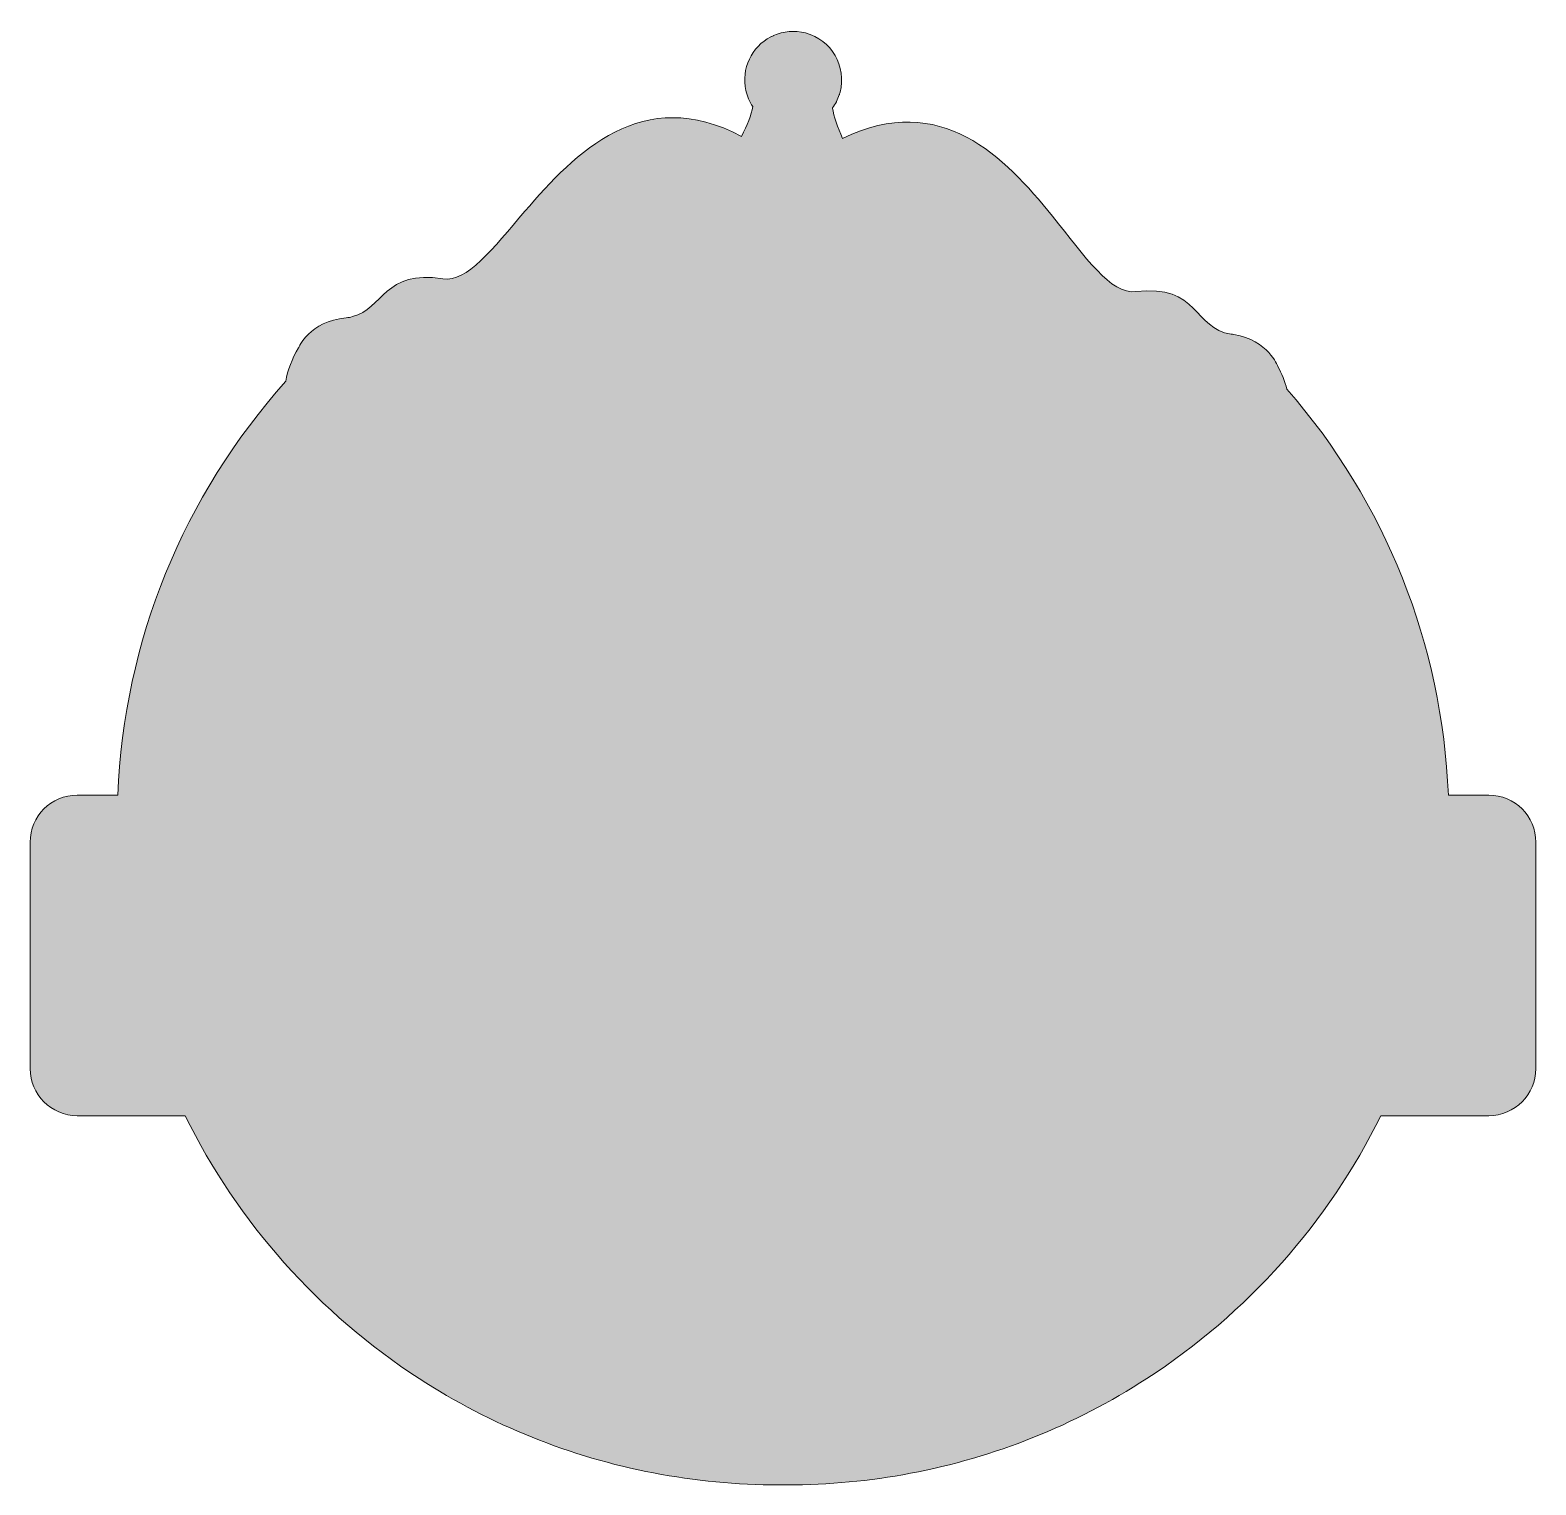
# Model space of a CAD drawing. Extents: x 64 to 1936, y -1904 to -95.
import ezdxf

# ---------------------------------------------------------------- set-up
doc = ezdxf.new("R2010")
doc.units = 0
doc.header["$MEASUREMENT"] = 0
doc.layers.add('Layer 1', color=7, linetype='Continuous')

msp = doc.modelspace()

# ---------------------------------------------------------------- hatches: boundary and pattern name
at = {"layer": 'Layer 1', "true_color": 0x00cf12}
h = msp.add_hatch(color=92, dxfattribs=at)
h.dxf.hatch_style = 2
edge = h.paths.add_edge_path()
edge.add_spline(control_points=[(548.1, -1771.9), (637.3, -1829.7), (736.1, -1869.4), (839.6, -1889.2), (890.6, -1899), (942.8, -1904), (995.5, -1904), (997.2, -1904), (998.8, -1904), (1000.4, -1903.9), (1002.1, -1904), (1003.7, -1904), (1005.3, -1904), (1057.2, -1904), (1108.6, -1899.2), (1158.9, -1889.6), (1263.2, -1870), (1362.8, -1830.2), (1452.7, -1771.9), (1577.7, -1690.8), (1678, -1578), (1743.6, -1445), (1743.6, -1445), (1877.9, -1445), (1877.9, -1445), (1910.2, -1445), (1936.4, -1418.7), (1936.4, -1386.4), (1936.4, -1386.4), (1936.4, -1105.1), (1936.4, -1105.1), (1936.4, -1072.8), (1910.2, -1046.5), (1877.9, -1046.5), (1877.9, -1046.5), (1827.6, -1046.5), (1827.6, -1046.5), (1819.9, -859), (1749.7, -682.5), (1627, -541.7), (1624.5, -532.1), (1620.7, -522.5), (1615.3, -512.7), (1615.3, -512.7), (1604, -481.2), (1560.9, -473.8), (1559.8, -473.6), (1558.6, -473.4), (1557.5, -473.3), (1511.5, -467), (1517.2, -410.7), (1439, -420.5), (1408, -424.3), (1376.1, -377.2), (1335.3, -326.6), (1275.7, -252.5), (1197, -170.9), (1074.5, -229.9), (1068.3, -216), (1063.4, -202.5), (1062.1, -192.2), (1062.1, -192.2), (1062.1, -192.2), (1062.1, -192.1), (1063.8, -189.7), (1065.4, -187.1), (1066.8, -184.4), (1066.9, -184.3), (1066.9, -184.2), (1066.9, -184.1), (1068.2, -181.5), (1069.3, -178.8), (1070.3, -176), (1070.4, -175.6), (1070.6, -175.1), (1070.7, -174.7), (1070.9, -174), (1071.2, -173.3), (1071.3, -172.6), (1079.8, -140.4), (1060.7, -107.5), (1028.5, -98.9), (1014.7, -95.3), (1000.8, -96.8), (988.7, -102.2), (988.5, -102.2), (988.3, -102.3), (988.2, -102.4), (987.7, -102.6), (987.2, -102.8), (986.7, -103.1), (986.3, -103.3), (985.8, -103.5), (985.3, -103.8), (985.3, -103.8), (985.3, -103.8), (985.2, -103.8), (961.5, -116.1), (948.2, -143.2), (954.3, -170.4), (955.9, -177.8), (958.9, -184.5), (962.8, -190.4), (961.1, -200.7), (955.7, -213.9), (949, -227.5), (825.3, -162.3), (742.5, -247.3), (679.6, -320.6), (639.4, -367.4), (607.3, -409.4), (577.7, -404.6), (504.6, -392.7), (503.4, -442), (465.1, -451.6), (462.7, -452.3), (460.1, -452.7), (457.4, -453), (411.2, -457.5), (398.2, -490.2), (398.2, -490.2), (389.7, -504.3), (384.6, -518.2), (382.3, -532), (254.5, -674.5), (181.2, -854.7), (173.3, -1046.5), (173.3, -1046.5), (122.9, -1046.5), (122.9, -1046.5), (90.7, -1046.5), (64.4, -1072.8), (64.4, -1105.1), (64.4, -1105.1), (64.4, -1386.4), (64.4, -1386.4), (64.4, -1418.7), (90.7, -1445), (122.9, -1445), (122.9, -1445), (257.2, -1445), (257.2, -1445), (322.8, -1578), (423.2, -1690.8), (548.1, -1771.9)], knot_values=[0, 0, 0, 0, 1, 1, 1, 2, 2, 2, 3, 3, 3, 4, 4, 4, 5, 5, 5, 6, 6, 6, 7, 7, 7, 8, 8, 8, 9, 9, 9, 10, 10, 10, 11, 11, 11, 12, 12, 12, 13, 13, 13, 14, 14, 14, 15, 15, 15, 16, 16, 16, 17, 17, 17, 18, 18, 18, 19, 19, 19, 20, 20, 20, 21, 21, 21, 22, 22, 22, 23, 23, 23, 24, 24, 24, 25, 25, 25, 26, 26, 26, 27, 27, 27, 28, 28, 28, 29, 29, 29, 30, 30, 30, 31, 31, 31, 32, 32, 32, 33, 33, 33, 34, 34, 34, 35, 35, 35, 36, 36, 36, 37, 37, 37, 38, 38, 38, 39, 39, 39, 40, 40, 40, 41, 41, 41, 42, 42, 42, 43, 43, 43, 44, 44, 44, 45, 45, 45, 46, 46, 46, 47, 47, 47, 48, 48, 48, 48], degree=3, periodic=1)

# ---------------------------------------------------------------- linework, layer by layer
at = {"layer": 'Layer 1', "lineweight": 0}
msp.add_open_spline([(548.1, -1771.9), (637.3, -1829.7), (736.1, -1869.4), (839.6, -1889.2), (890.6, -1899), (942.8, -1904), (995.5, -1904), (997.2, -1904), (998.8, -1904), (1000.4, -1903.9), (1002.1, -1904), (1003.7, -1904), (1005.3, -1904), (1057.2, -1904), (1108.6, -1899.2), (1158.9, -1889.6), (1263.2, -1870), (1362.8, -1830.2), (1452.7, -1771.9), (1577.7, -1690.8), (1678, -1578), (1743.6, -1445), (1743.6, -1445), (1877.9, -1445), (1877.9, -1445), (1910.2, -1445), (1936.4, -1418.7), (1936.4, -1386.4), (1936.4, -1386.4), (1936.4, -1105.1), (1936.4, -1105.1), (1936.4, -1072.8), (1910.2, -1046.5), (1877.9, -1046.5), (1877.9, -1046.5), (1827.6, -1046.5), (1827.6, -1046.5), (1819.9, -859), (1749.7, -682.5), (1627, -541.7), (1624.5, -532.1), (1620.7, -522.5), (1615.3, -512.7), (1615.3, -512.7), (1604, -481.2), (1560.9, -473.8), (1559.8, -473.6), (1558.6, -473.4), (1557.5, -473.3), (1511.5, -467), (1517.2, -410.7), (1439, -420.5), (1408, -424.3), (1376.1, -377.2), (1335.3, -326.6), (1275.7, -252.5), (1197, -170.9), (1074.5, -229.9), (1068.3, -216), (1063.4, -202.5), (1062.1, -192.2), (1062.1, -192.2), (1062.1, -192.2), (1062.1, -192.1), (1063.8, -189.7), (1065.4, -187.1), (1066.8, -184.4), (1066.9, -184.3), (1066.9, -184.2), (1066.9, -184.1), (1068.2, -181.5), (1069.3, -178.8), (1070.3, -176), (1070.4, -175.6), (1070.6, -175.1), (1070.7, -174.7), (1070.9, -174), (1071.2, -173.3), (1071.3, -172.6), (1079.8, -140.4), (1060.7, -107.5), (1028.5, -98.9), (1014.7, -95.3), (1000.8, -96.8), (988.7, -102.2), (988.5, -102.2), (988.3, -102.3), (988.2, -102.4), (987.7, -102.6), (987.2, -102.8), (986.7, -103.1), (986.3, -103.3), (985.8, -103.5), (985.3, -103.8), (985.3, -103.8), (985.3, -103.8), (985.2, -103.8), (961.5, -116.1), (948.2, -143.2), (954.3, -170.4), (955.9, -177.8), (958.9, -184.5), (962.8, -190.4), (961.1, -200.7), (955.7, -213.9), (949, -227.5), (825.3, -162.3), (742.5, -247.3), (679.6, -320.6), (639.4, -367.4), (607.3, -409.4), (577.7, -404.6), (504.6, -392.7), (503.4, -442), (465.1, -451.6), (462.7, -452.3), (460.1, -452.7), (457.4, -453), (411.2, -457.5), (398.2, -490.2), (398.2, -490.2), (389.7, -504.3), (384.6, -518.2), (382.3, -532), (254.5, -674.5), (181.2, -854.7), (173.3, -1046.5), (173.3, -1046.5), (122.9, -1046.5), (122.9, -1046.5), (90.7, -1046.5), (64.4, -1072.8), (64.4, -1105.1), (64.4, -1105.1), (64.4, -1386.4), (64.4, -1386.4), (64.4, -1418.7), (90.7, -1445), (122.9, -1445), (122.9, -1445), (257.2, -1445), (257.2, -1445), (322.8, -1578), (423.2, -1690.8), (548.1, -1771.9)], degree=3, knots=[0, 0, 0, 0, 1, 1, 1, 2, 2, 2, 3, 3, 3, 4, 4, 4, 5, 5, 5, 6, 6, 6, 7, 7, 7, 8, 8, 8, 9, 9, 9, 10, 10, 10, 11, 11, 11, 12, 12, 12, 13, 13, 13, 14, 14, 14, 15, 15, 15, 16, 16, 16, 17, 17, 17, 18, 18, 18, 19, 19, 19, 20, 20, 20, 21, 21, 21, 22, 22, 22, 23, 23, 23, 24, 24, 24, 25, 25, 25, 26, 26, 26, 27, 27, 27, 28, 28, 28, 29, 29, 29, 30, 30, 30, 31, 31, 31, 32, 32, 32, 33, 33, 33, 34, 34, 34, 35, 35, 35, 36, 36, 36, 37, 37, 37, 38, 38, 38, 39, 39, 39, 40, 40, 40, 41, 41, 41, 42, 42, 42, 43, 43, 43, 44, 44, 44, 45, 45, 45, 46, 46, 46, 47, 47, 47, 48, 48, 48, 48], dxfattribs=at)

doc.saveas('drawing.dxf')
